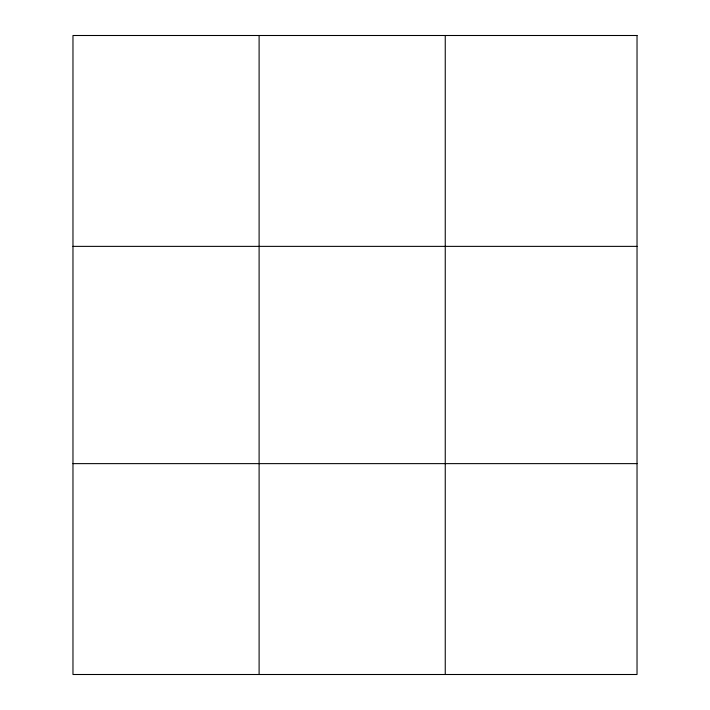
<?xml version="1.0" encoding="UTF-8"?>
<svg xmlns="http://www.w3.org/2000/svg" width="710" height="710" viewBox="0 0 710 710"><rect width="100%" height="100%" fill="white"/><g stroke="black" fill="none" stroke-linecap="round" stroke-linejoin="round"><path stroke-width="1.06" d="M259.106 674.5L259.106 35.5M445.25 674.5L445.25 35.5M72.97 246.37L637.03 246.37M72.97 463.63L637.03 463.63M637.03 35.5L637.03 674.5L72.97 674.5L72.97 35.5L637.03 35.5"/></g></svg>
